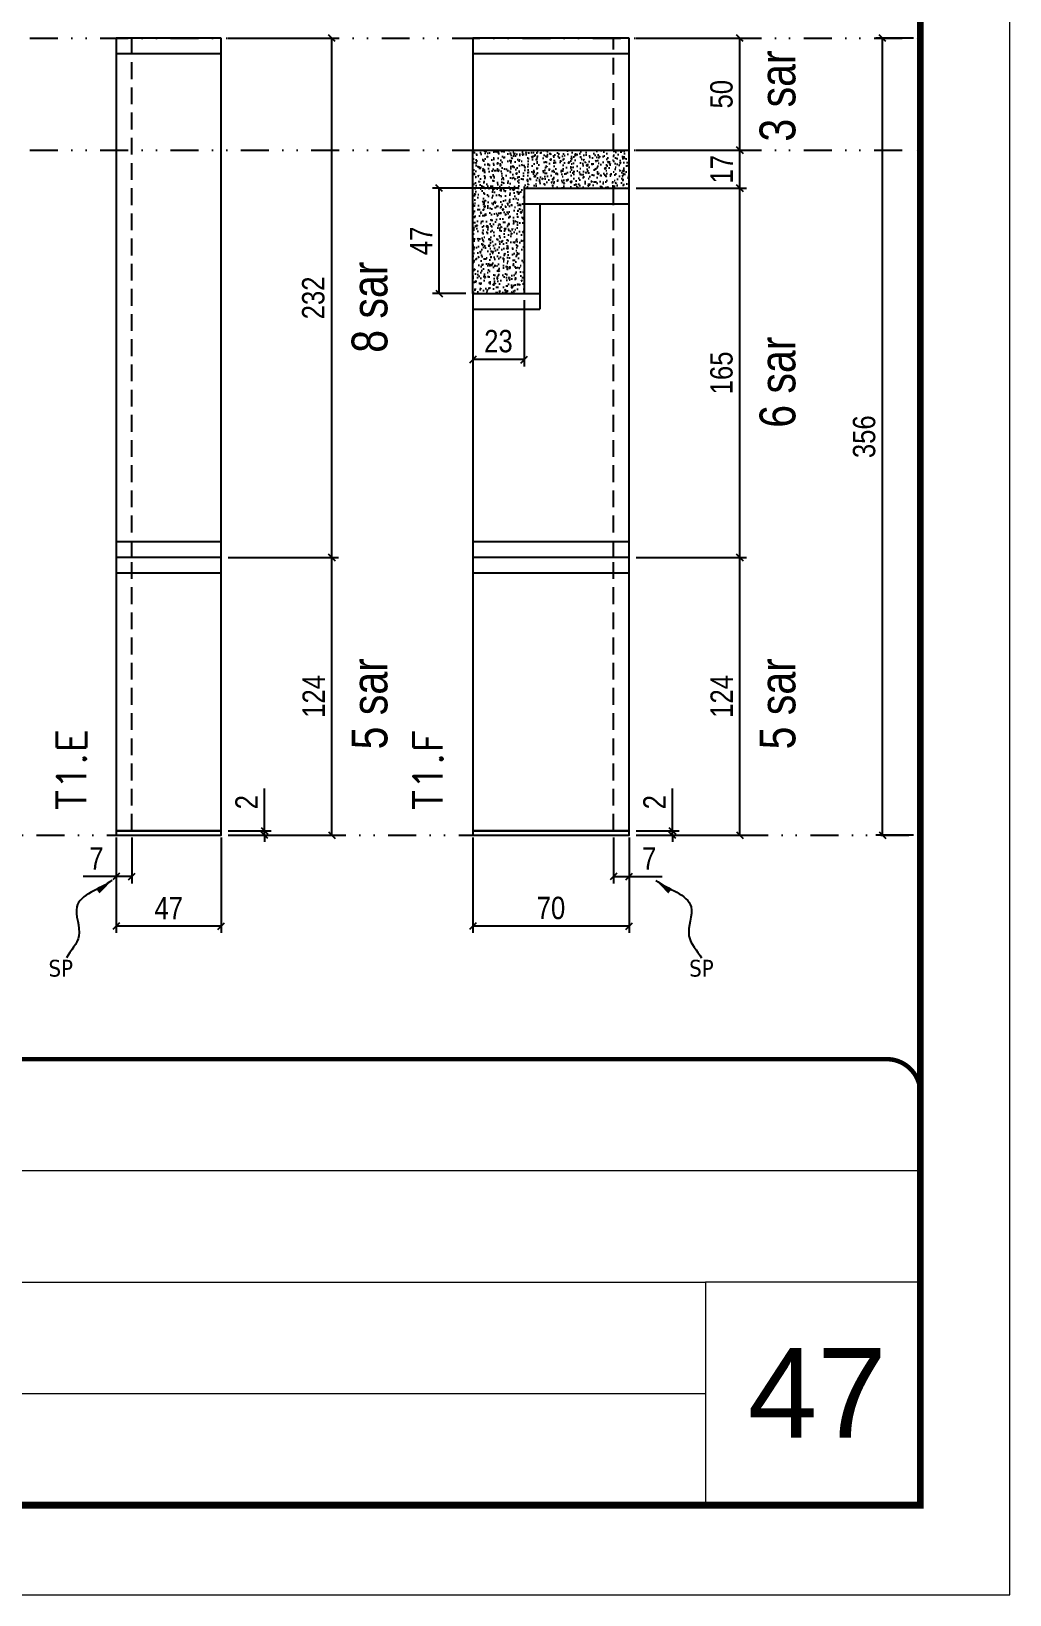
# Model space of a CAD drawing. Extents: x 14400 to 27878, y -21631 to 6985.
# Drawn here: x 18631 to 19068, y -6700 to -6001 of the extents above; entities that cross this region are included whole.
import ezdxf

# ---------------------------------------------------------------- set-up
doc = ezdxf.new("R2010")
doc.units = 0
for name, pattern in [('CONTINUO', [0]), ('DASHED', [0.75, 0.5, -0.25]), ('DIVIDE2', [0.625, 0.25, -0.125, 0, -0.125, 0, -0.125]), ('HIDDEN', [0.375, 0.25, -0.125])]:
    doc.linetypes.add(name, pattern=pattern)
for name, color, linetype, lineweight in [('CARIMBO', 255, 'Continuous', 9), ('Folhas', 255, 'Continuous', 9), ('SARRAFO DE PRESSAO', 251, 'DASHED', 9), ('Texto Seção', 7, 'Continuous', 15)]:
    doc.layers.add(name, color=color, linetype=linetype, lineweight=lineweight)
for name, color, linetype in [('COTA', 241, 'Continuous'), ('NOMENCLATURA', 7, 'Continuous'), ('Nível', 160, 'Continuous'), ('Painéis', 200, 'Continuous'), ('SARR_2.2x7', 40, 'Continuous'), ('Sarrafo de Pressão', 42, 'HIDDEN'), ('texto', 7, 'Continuous')]:
    doc.layers.add(name, color=color, linetype=linetype)
doc.styles.add('ARIAL', font='arial.ttf')
doc.styles.add('ARIAL_NARROW', font='ARIALN.TTF', dxfattribs={"height": 0.2})
doc.styles.add('COTA TECNICA', font='techl___.ttf', dxfattribs={"height": 10})
doc.styles.add('COTA TECNICA-50', font='techl___.ttf', dxfattribs={"height": 10})
doc.styles.add('REGUA-120', font='ROMANS.shx', dxfattribs={"height": 15})
doc.styles.get("Standard").update_dxf_attribs({"font": 'arial.ttf'})
doc.dimstyles.new('COTA PAINEL-50', dxfattribs={"dimtxt": 10, "dimasz": 3, "dimexe": 3, "dimexo": 3, "dimgap": 3, "dimtad": 1, "dimdec": 1, "dimzin": 12, "dimdsep": 46, "dimtxsty": 'COTA TECNICA-50', "dimblk1": 'OBLIQUE', "dimblk2": 'OBLIQUE', "dimsah": 1, "dimcen": 0.9, "dimclrd": 4, "dimclre": 4, "dimclrt": 240, "dimadec": 1, "dimazin": 3, "dimtfac": 1, "dimtdec": 1, "dimtmove": 0, "dimatfit": 3, "dimfxl": 1, "dimtolj": 1, "dimtzin": 12, "dimarcsym": 0})
doc.dimstyles.new('PAINEL', dxfattribs={"dimtxt": 10, "dimasz": 3, "dimexe": 3, "dimexo": 3, "dimgap": 3, "dimtad": 1, "dimdec": 1, "dimzin": 12, "dimdsep": 46, "dimtxsty": 'COTA TECNICA', "dimblk1": 'OBLIQUE', "dimblk2": 'OBLIQUE', "dimsah": 1, "dimcen": 0.9, "dimclrd": 4, "dimclre": 4, "dimclrt": 240, "dimadec": 1, "dimazin": 3, "dimtfac": 1, "dimtdec": 1, "dimtmove": 0, "dimatfit": 3, "dimfxl": 1, "dimtolj": 1, "dimtzin": 12, "dimarcsym": 0})
doc.dimstyles.get("Standard").update_dxf_attribs({"dimtxt": 0.18, "dimasz": 0.18, "dimexe": 0.18, "dimexo": 0.0625, "dimgap": 0.09, "dimtad": 0, "dimtih": 1, "dimtoh": 1, "dimdec": 4, "dimzin": 0, "dimdsep": 46, "dimtxsty": 'Standard', "dimcen": 0.09, "dimadec": 0, "dimazin": 0, "dimtfac": 1, "dimtdec": 4, "dimtofl": 0, "dimtmove": 0, "dimatfit": 3, "dimfxl": 1, "dimtolj": 1, "dimtzin": 0, "dimarcsym": 0})

# ---------------------------------------------------------------- blocks, each defined once
blk = doc.blocks.new('9999999999')
at = {"color": 30, "linetype": 'CONTINUO'}
for p, q in [((98564.56, 34379.64), (99583.98, 34379.64)), ((98564.56, 34329.83), (99487.98, 34329.83)), ((99583.98, 34329.83), (99487.98, 34329.83)), ((99487.98, 34329.83), (99487.98, 34230.21)), ((98564.56, 34280.02), (99487.98, 34280.02))]:
    blk.add_line(p, q, dxfattribs=at)
at = {"color": 30, "linetype": 'CONTINUO', "const_width": 2}
blk.add_lwpolyline([(99583.98, 34230.21), (99583.98, 34414.45, 0.414214), (99568.98, 34429.45), (98228.98, 34429.45, 0.414214), (98213.98, 34414.45), (98213.98, 34245.21, 0.414214), (98228.98, 34230.21), (99583.98, 34230.21)], format="xyb", dxfattribs=at)
at = {"layer": 'Folhas'}
blk.add_lwpolyline([(98138.98, 34190.21), (99623.98, 34190.21), (99623.98, 35240.21), (98138.98, 35240.21)], close=True, dxfattribs=at)
at = {"layer": 'Folhas', "color": 30, "const_width": 3}
blk.add_lwpolyline([(98213.98, 34230.21), (99583.98, 34230.21), (99583.98, 35200.21), (98213.98, 35200.21)], close=True, dxfattribs=at)
blk = doc.blocks.new('_Oblique')
at = {"color": 0, "linetype": 'ByBlock', "lineweight": -2}
blk.add_line((-0.5, -0.5), (0.5, 0.5), dxfattribs=at)
blk = doc.blocks.new('*D2331')
at = {"layer": 'COTA', "color": 4, "lineweight": -2, "transparency": 16777216}
for p, q in [((19025.47, -6004.32), (19008.63, -6004.32)), ((19011.63, -6360.32), (19011.63, -6004.32)), ((19025.47, -6360.32), (19008.63, -6360.32))]:
    blk.add_line(p, q, dxfattribs=at)
at = {"layer": 'Defpoints', "color": 0, "transparency": 16777216}
for p in [(19011.63, -6004.32), (19028.47, -6004.32), (19028.47, -6360.32)]:
    blk.add_point(p, dxfattribs=at)
at = {"layer": 'COTA', "color": 4, "lineweight": -2, "transparency": 16777216, "xscale": 3, "yscale": 3, "zscale": 3}
for p, rotation in [((19011.63, -6004.32), 90), ((19011.63, -6360.32), 270)]:
    blk.add_blockref('_Oblique', p, dxfattribs=dict(at, rotation=rotation))
at = {"layer": 'COTA', "color": 240, "transparency": 16777216, "insert": (19003.41, -6182.32), "char_height": 10, "attachment_point": 5, "rotation": 90, "style": 'COTA TECNICA'}
blk.add_mtext('\\A1;356', dxfattribs=at)
blk = doc.blocks.new('*D2369')
at = {"layer": 'COTA', "color": 4, "lineweight": -2, "transparency": 16777216}
for p, q in [((18669.01, -6361.32), (18669.01, -6403.99)), ((18716.01, -6361.32), (18716.01, -6403.99)), ((18716.01, -6400.99), (18669.01, -6400.99))]:
    blk.add_line(p, q, dxfattribs=at)
at = {"layer": 'Defpoints', "color": 0, "transparency": 16777216}
for p in [(18669.01, -6358.32), (18716.01, -6358.32), (18669.01, -6400.99)]:
    blk.add_point(p, dxfattribs=at)
at = {"layer": 'COTA', "color": 4, "lineweight": -2, "transparency": 16777216, "xscale": 3, "yscale": 3, "zscale": 3, "rotation": 180}
blk.add_blockref('_Oblique', (18669.01, -6400.99), dxfattribs=at)
at = {"layer": 'COTA', "color": 4, "lineweight": -2, "transparency": 16777216, "xscale": 3, "yscale": 3, "zscale": 3}
blk.add_blockref('_Oblique', (18716.01, -6400.99), dxfattribs=at)
at = {"layer": 'COTA', "color": 240, "transparency": 16777216, "insert": (18692.51, -6392.92), "char_height": 10, "attachment_point": 5, "style": 'COTA TECNICA'}
blk.add_mtext('\\A1;47', dxfattribs=at)
blk = doc.blocks.new('*D2370')
at = {"layer": 'COTA', "color": 4, "lineweight": -2, "transparency": 16777216}
for p, q in [((18676.01, -6361.32), (18676.01, -6381.83)), ((18669.01, -6363.32), (18669.01, -6381.83)), ((18669.01, -6378.83), (18654.28, -6378.83)), ((18676.01, -6378.83), (18669.01, -6378.83))]:
    blk.add_line(p, q, dxfattribs=at)
at = {"layer": 'Defpoints', "color": 0, "transparency": 16777216}
for p in [(18669.01, -6360.32), (18676.01, -6358.32), (18669.01, -6378.83)]:
    blk.add_point(p, dxfattribs=at)
at = {"layer": 'COTA', "color": 4, "lineweight": -2, "transparency": 16777216, "xscale": 3, "yscale": 3, "zscale": 3, "rotation": 180}
blk.add_blockref('_Oblique', (18669.01, -6378.83), dxfattribs=at)
at = {"layer": 'COTA', "color": 4, "lineweight": -2, "transparency": 16777216, "xscale": 3, "yscale": 3, "zscale": 3}
blk.add_blockref('_Oblique', (18676.01, -6378.83), dxfattribs=at)
at = {"layer": 'COTA', "color": 240, "transparency": 16777216, "insert": (18660.14, -6370.75), "char_height": 10, "attachment_point": 5, "style": 'COTA TECNICA-50'}
blk.add_mtext('\\A1;7', dxfattribs=at)
blk = doc.blocks.new('*D2374')
at = {"layer": 'COTA', "color": 4, "linetype": 'ByBlock', "lineweight": -2, "transparency": 16777216}
for p, q in [((18719.01, -6236.32), (18768.37, -6236.32)), ((18765.37, -6360.32), (18765.37, -6236.32)), ((18719.01, -6360.32), (18768.37, -6360.32))]:
    blk.add_line(p, q, dxfattribs=at)
at = {"layer": 'Defpoints', "color": 0, "linetype": 'ByBlock', "transparency": 16777216}
for p in [(18716.01, -6236.32), (18765.37, -6236.32), (18716.01, -6360.32)]:
    blk.add_point(p, dxfattribs=at)
at = {"layer": 'COTA', "color": 4, "linetype": 'ByBlock', "lineweight": -2, "transparency": 16777216, "xscale": 3, "yscale": 3, "zscale": 3}
for p, rotation in [((18765.37, -6236.32), 90), ((18765.37, -6360.32), 270)]:
    blk.add_blockref('_Oblique', p, dxfattribs=dict(at, rotation=rotation))
at = {"layer": 'COTA', "color": 240, "linetype": 'ByBlock', "transparency": 16777216, "insert": (18757.3, -6298.32), "char_height": 10, "attachment_point": 5, "rotation": 90, "style": 'COTA TECNICA'}
blk.add_mtext('\\A1;124', dxfattribs=at)
blk = doc.blocks.new('*D2371')
at = {"layer": 'COTA', "color": 4, "lineweight": -2, "transparency": 16777216}
for p, q in [((18735.27, -6358.32), (18735.27, -6339.51)), ((18719.01, -6358.32), (18738.27, -6358.32)), ((18719.01, -6360.32), (18738.27, -6360.32)), ((18735.27, -6360.32), (18735.27, -6358.32)), ((18735.27, -6360.32), (18735.27, -6363.32))]:
    blk.add_line(p, q, dxfattribs=at)
at = {"layer": 'Defpoints', "color": 0, "transparency": 16777216}
for p in [(18716.01, -6358.32), (18716.01, -6360.32), (18735.27, -6360.32)]:
    blk.add_point(p, dxfattribs=at)
at = {"layer": 'COTA', "color": 4, "lineweight": -2, "transparency": 16777216, "xscale": 3, "yscale": 3, "zscale": 3}
for p, rotation in [((18735.27, -6358.32), 270), ((18735.27, -6360.32), 90)]:
    blk.add_blockref('_Oblique', p, dxfattribs=dict(at, rotation=rotation))
at = {"layer": 'COTA', "color": 240, "transparency": 16777216, "insert": (18727.27, -6345.57), "char_height": 10, "attachment_point": 5, "rotation": 90, "style": 'COTA TECNICA-50'}
blk.add_mtext('\\A1;2', dxfattribs=at)
blk = doc.blocks.new('*D2372')
at = {"layer": 'COTA', "color": 4, "linetype": 'ByBlock', "lineweight": -2, "transparency": 16777216}
for p, q in [((18719.01, -6236.32), (18768.37, -6236.32)), ((18765.37, -6360.32), (18765.37, -6236.32)), ((18719.01, -6360.32), (18768.37, -6360.32))]:
    blk.add_line(p, q, dxfattribs=at)
at = {"layer": 'Defpoints', "color": 0, "linetype": 'ByBlock', "transparency": 16777216}
for p in [(18716.01, -6236.32), (18765.37, -6236.32), (18716.01, -6360.32)]:
    blk.add_point(p, dxfattribs=at)
at = {"layer": 'COTA', "color": 4, "linetype": 'ByBlock', "lineweight": -2, "transparency": 16777216, "xscale": 3, "yscale": 3, "zscale": 3}
for p, rotation in [((18765.37, -6236.32), 90), ((18765.37, -6360.32), 270)]:
    blk.add_blockref('_Oblique', p, dxfattribs=dict(at, rotation=rotation))
at = {"layer": 'COTA', "color": 240, "linetype": 'ByBlock', "transparency": 16777216, "insert": (18757.3, -6298.32), "char_height": 10, "attachment_point": 5, "rotation": 90, "style": 'COTA TECNICA'}
blk.add_mtext('\\A1;124', dxfattribs=at)
blk = doc.blocks.new('*D2373')
at = {"layer": 'COTA', "color": 4, "lineweight": -2, "transparency": 16777216}
for p, q in [((18719.01, -6004.32), (18768.37, -6004.32)), ((18765.37, -6236.32), (18765.37, -6004.32)), ((18719.01, -6236.32), (18768.37, -6236.32))]:
    blk.add_line(p, q, dxfattribs=at)
at = {"layer": 'Defpoints', "color": 0, "transparency": 16777216}
for p in [(18716.01, -6004.32), (18765.37, -6004.32), (18716.01, -6236.32)]:
    blk.add_point(p, dxfattribs=at)
at = {"layer": 'COTA', "color": 4, "lineweight": -2, "transparency": 16777216, "xscale": 3, "yscale": 3, "zscale": 3}
for p, rotation in [((18765.37, -6004.32), 90), ((18765.37, -6236.32), 270)]:
    blk.add_blockref('_Oblique', p, dxfattribs=dict(at, rotation=rotation))
at = {"layer": 'COTA', "color": 240, "transparency": 16777216, "insert": (18757.16, -6120.32), "char_height": 10, "attachment_point": 5, "rotation": 90, "style": 'COTA TECNICA'}
blk.add_mtext('\\A1;232', dxfattribs=at)
blk = doc.blocks.new('*D2375')
at = {"layer": 'COTA', "color": 4, "lineweight": -2, "transparency": 16777216}
for p, q in [((18828.39, -6361.32), (18828.39, -6403.99)), ((18898.39, -6361.32), (18898.39, -6403.99)), ((18898.39, -6400.99), (18828.39, -6400.99))]:
    blk.add_line(p, q, dxfattribs=at)
at = {"layer": 'Defpoints', "color": 0, "transparency": 16777216}
for p in [(18828.39, -6358.32), (18898.39, -6358.32), (18828.39, -6400.99)]:
    blk.add_point(p, dxfattribs=at)
at = {"layer": 'COTA', "color": 4, "lineweight": -2, "transparency": 16777216, "xscale": 3, "yscale": 3, "zscale": 3, "rotation": 180}
blk.add_blockref('_Oblique', (18828.39, -6400.99), dxfattribs=at)
at = {"layer": 'COTA', "color": 4, "lineweight": -2, "transparency": 16777216, "xscale": 3, "yscale": 3, "zscale": 3}
blk.add_blockref('_Oblique', (18898.39, -6400.99), dxfattribs=at)
at = {"layer": 'COTA', "color": 240, "transparency": 16777216, "insert": (18863.39, -6392.89), "char_height": 10, "attachment_point": 5, "style": 'COTA TECNICA'}
blk.add_mtext('\\A1;70', dxfattribs=at)
blk = doc.blocks.new('*D2376')
at = {"layer": 'COTA', "color": 4, "lineweight": -2, "transparency": 16777216}
for p, q in [((18891.39, -6361.32), (18891.39, -6381.83)), ((18898.39, -6363.32), (18898.39, -6381.83)), ((18891.39, -6378.83), (18898.39, -6378.83)), ((18898.39, -6378.83), (18913.12, -6378.83))]:
    blk.add_line(p, q, dxfattribs=at)
at = {"layer": 'Defpoints', "color": 0, "transparency": 16777216}
for p in [(18891.39, -6358.32), (18898.39, -6360.32), (18898.39, -6378.83)]:
    blk.add_point(p, dxfattribs=at)
at = {"layer": 'COTA', "color": 4, "lineweight": -2, "transparency": 16777216, "xscale": 3, "yscale": 3, "zscale": 3, "rotation": 180}
blk.add_blockref('_Oblique', (18891.39, -6378.83), dxfattribs=at)
at = {"layer": 'COTA', "color": 4, "lineweight": -2, "transparency": 16777216, "xscale": 3, "yscale": 3, "zscale": 3}
blk.add_blockref('_Oblique', (18898.39, -6378.83), dxfattribs=at)
at = {"layer": 'COTA', "color": 240, "transparency": 16777216, "insert": (18907.25, -6370.75), "char_height": 10, "attachment_point": 5, "style": 'COTA TECNICA-50'}
blk.add_mtext('\\A1;7', dxfattribs=at)
blk = doc.blocks.new('*D2380')
at = {"layer": 'COTA', "color": 4, "linetype": 'ByBlock', "lineweight": -2, "transparency": 16777216}
for p, q in [((18901.39, -6236.32), (18950.75, -6236.32)), ((18947.75, -6360.32), (18947.75, -6236.32)), ((18901.39, -6360.32), (18950.75, -6360.32))]:
    blk.add_line(p, q, dxfattribs=at)
at = {"layer": 'Defpoints', "color": 0, "linetype": 'ByBlock', "transparency": 16777216}
for p in [(18898.39, -6236.32), (18947.75, -6236.32), (18898.39, -6360.32)]:
    blk.add_point(p, dxfattribs=at)
at = {"layer": 'COTA', "color": 4, "linetype": 'ByBlock', "lineweight": -2, "transparency": 16777216, "xscale": 3, "yscale": 3, "zscale": 3}
for p, rotation in [((18947.75, -6236.32), 90), ((18947.75, -6360.32), 270)]:
    blk.add_blockref('_Oblique', p, dxfattribs=dict(at, rotation=rotation))
at = {"layer": 'COTA', "color": 240, "linetype": 'ByBlock', "transparency": 16777216, "insert": (18939.68, -6298.32), "char_height": 10, "attachment_point": 5, "rotation": 90, "style": 'COTA TECNICA'}
blk.add_mtext('\\A1;124', dxfattribs=at)
blk = doc.blocks.new('*D2377')
at = {"layer": 'COTA', "color": 4, "lineweight": -2, "transparency": 16777216}
for p, q in [((18917.64, -6358.32), (18917.64, -6339.51)), ((18901.39, -6358.32), (18920.64, -6358.32)), ((18901.39, -6360.32), (18920.64, -6360.32)), ((18917.64, -6360.32), (18917.64, -6358.32)), ((18917.64, -6360.32), (18917.64, -6363.32))]:
    blk.add_line(p, q, dxfattribs=at)
at = {"layer": 'Defpoints', "color": 0, "transparency": 16777216}
for p in [(18898.39, -6358.32), (18898.39, -6360.32), (18917.64, -6360.32)]:
    blk.add_point(p, dxfattribs=at)
at = {"layer": 'COTA', "color": 4, "lineweight": -2, "transparency": 16777216, "xscale": 3, "yscale": 3, "zscale": 3}
for p, rotation in [((18917.64, -6358.32), 270), ((18917.64, -6360.32), 90)]:
    blk.add_blockref('_Oblique', p, dxfattribs=dict(at, rotation=rotation))
at = {"layer": 'COTA', "color": 240, "transparency": 16777216, "insert": (18909.64, -6345.57), "char_height": 10, "attachment_point": 5, "rotation": 90, "style": 'COTA TECNICA-50'}
blk.add_mtext('\\A1;2', dxfattribs=at)
blk = doc.blocks.new('*D2378')
at = {"layer": 'COTA', "color": 4, "linetype": 'ByBlock', "lineweight": -2, "transparency": 16777216}
for p, q in [((18901.39, -6236.32), (18950.75, -6236.32)), ((18947.75, -6360.32), (18947.75, -6236.32)), ((18901.39, -6360.32), (18950.75, -6360.32))]:
    blk.add_line(p, q, dxfattribs=at)
at = {"layer": 'Defpoints', "color": 0, "linetype": 'ByBlock', "transparency": 16777216}
for p in [(18898.39, -6236.32), (18947.75, -6236.32), (18898.39, -6360.32)]:
    blk.add_point(p, dxfattribs=at)
at = {"layer": 'COTA', "color": 4, "linetype": 'ByBlock', "lineweight": -2, "transparency": 16777216, "xscale": 3, "yscale": 3, "zscale": 3}
for p, rotation in [((18947.75, -6236.32), 90), ((18947.75, -6360.32), 270)]:
    blk.add_blockref('_Oblique', p, dxfattribs=dict(at, rotation=rotation))
at = {"layer": 'COTA', "color": 240, "linetype": 'ByBlock', "transparency": 16777216, "insert": (18939.68, -6298.32), "char_height": 10, "attachment_point": 5, "rotation": 90, "style": 'COTA TECNICA'}
blk.add_mtext('\\A1;124', dxfattribs=at)
blk = doc.blocks.new('*D2379')
at = {"layer": 'COTA', "color": 4, "lineweight": -2, "transparency": 16777216}
for p, q in [((18901.39, -6071.32), (18950.75, -6071.32)), ((18947.75, -6236.32), (18947.75, -6071.32)), ((18901.39, -6236.32), (18950.75, -6236.32))]:
    blk.add_line(p, q, dxfattribs=at)
at = {"layer": 'Defpoints', "color": 0, "transparency": 16777216}
for p in [(18898.39, -6071.32), (18947.75, -6071.32), (18898.39, -6236.32)]:
    blk.add_point(p, dxfattribs=at)
at = {"layer": 'COTA', "color": 4, "lineweight": -2, "transparency": 16777216, "xscale": 3, "yscale": 3, "zscale": 3}
for p, rotation in [((18947.75, -6071.32), 90), ((18947.75, -6236.32), 270)]:
    blk.add_blockref('_Oblique', p, dxfattribs=dict(at, rotation=rotation))
at = {"layer": 'COTA', "color": 240, "transparency": 16777216, "insert": (18939.64, -6153.82), "char_height": 10, "attachment_point": 5, "rotation": 90, "style": 'COTA TECNICA'}
blk.add_mtext('\\A1;165', dxfattribs=at)
blk = doc.blocks.new('*D2381')
at = {"layer": 'COTA', "color": 4, "lineweight": -2, "transparency": 16777216}
for p, q in [((18848.39, -6071.32), (18810.43, -6071.32)), ((18813.43, -6118.32), (18813.43, -6071.32)), ((18825.39, -6118.32), (18810.43, -6118.32))]:
    blk.add_line(p, q, dxfattribs=at)
at = {"layer": 'Defpoints', "color": 0, "transparency": 16777216}
for p in [(18813.43, -6071.32), (18851.39, -6071.32), (18828.39, -6118.32)]:
    blk.add_point(p, dxfattribs=at)
at = {"layer": 'COTA', "color": 4, "lineweight": -2, "transparency": 16777216, "xscale": 3, "yscale": 3, "zscale": 3}
for p, rotation in [((18813.43, -6071.32), 90), ((18813.43, -6118.32), 270)]:
    blk.add_blockref('_Oblique', p, dxfattribs=dict(at, rotation=rotation))
at = {"layer": 'COTA', "color": 240, "transparency": 16777216, "insert": (18805.36, -6094.82), "char_height": 10, "attachment_point": 5, "rotation": 90, "style": 'COTA TECNICA'}
blk.add_mtext('\\A1;47', dxfattribs=at)
blk = doc.blocks.new('*D2382')
at = {"layer": 'COTA', "color": 4, "lineweight": -2, "transparency": 16777216}
for p, q in [((18901.39, -6054.32), (18950.75, -6054.32)), ((18947.75, -6071.32), (18947.75, -6054.32)), ((18901.39, -6071.32), (18950.75, -6071.32))]:
    blk.add_line(p, q, dxfattribs=at)
at = {"layer": 'Defpoints', "color": 0, "transparency": 16777216}
for p in [(18898.39, -6054.32), (18947.75, -6054.32), (18898.39, -6071.32)]:
    blk.add_point(p, dxfattribs=at)
at = {"layer": 'COTA', "color": 4, "lineweight": -2, "transparency": 16777216, "xscale": 3, "yscale": 3, "zscale": 3}
for p, rotation in [((18947.75, -6054.32), 90), ((18947.75, -6071.32), 270)]:
    blk.add_blockref('_Oblique', p, dxfattribs=dict(at, rotation=rotation))
at = {"layer": 'COTA', "color": 240, "transparency": 16777216, "insert": (18939.68, -6062.82), "char_height": 10, "attachment_point": 5, "rotation": 90, "style": 'COTA TECNICA'}
blk.add_mtext('\\A1;17', dxfattribs=at)
blk = doc.blocks.new('*D2383')
at = {"layer": 'COTA', "color": 4, "lineweight": -2, "transparency": 16777216}
for p, q in [((18901.39, -6004.32), (18950.75, -6004.32)), ((18947.75, -6054.32), (18947.75, -6004.32)), ((18901.39, -6054.32), (18950.75, -6054.32))]:
    blk.add_line(p, q, dxfattribs=at)
at = {"layer": 'Defpoints', "color": 0, "transparency": 16777216}
for p in [(18898.39, -6004.32), (18947.75, -6004.32), (18898.39, -6054.32)]:
    blk.add_point(p, dxfattribs=at)
at = {"layer": 'COTA', "color": 4, "lineweight": -2, "transparency": 16777216, "xscale": 3, "yscale": 3, "zscale": 3}
for p, rotation in [((18947.75, -6004.32), 90), ((18947.75, -6054.32), 270)]:
    blk.add_blockref('_Oblique', p, dxfattribs=dict(at, rotation=rotation))
at = {"layer": 'COTA', "color": 240, "transparency": 16777216, "insert": (18939.64, -6029.32), "char_height": 10, "attachment_point": 5, "rotation": 90, "style": 'COTA TECNICA'}
blk.add_mtext('\\A1;50', dxfattribs=at)
blk = doc.blocks.new('*D2384')
at = {"layer": 'COTA', "color": 4, "lineweight": -2, "transparency": 16777216}
for p, q in [((18828.39, -6121.32), (18828.39, -6150.9)), ((18851.39, -6121.32), (18851.39, -6150.9)), ((18851.39, -6147.9), (18828.39, -6147.9))]:
    blk.add_line(p, q, dxfattribs=at)
at = {"layer": 'Defpoints', "color": 0, "transparency": 16777216}
for p in [(18828.39, -6118.32), (18851.39, -6118.32), (18828.39, -6147.9)]:
    blk.add_point(p, dxfattribs=at)
at = {"layer": 'COTA', "color": 4, "lineweight": -2, "transparency": 16777216, "xscale": 3, "yscale": 3, "zscale": 3, "rotation": 180}
blk.add_blockref('_Oblique', (18828.39, -6147.9), dxfattribs=at)
at = {"layer": 'COTA', "color": 4, "lineweight": -2, "transparency": 16777216, "xscale": 3, "yscale": 3, "zscale": 3}
blk.add_blockref('_Oblique', (18851.39, -6147.9), dxfattribs=at)
at = {"layer": 'COTA', "color": 240, "transparency": 16777216, "insert": (18839.89, -6139.68), "char_height": 10, "attachment_point": 5, "style": 'COTA TECNICA'}
blk.add_mtext('\\A1;23', dxfattribs=at)

msp = doc.modelspace()

# ---------------------------------------------------------------- hatches: boundary and pattern name
at = {"layer": 'COTA'}
h = msp.add_hatch(dxfattribs=at)
h.set_pattern_fill('AR-CONC', color=256, scale=0.03)
h.set_pattern_definition([(50, (-33.44, 0), (5.4655401, -0.4781726), [0.5715, -6.2865]), (355, (-33.44, 0), (-1.0573026, 5.7317054), [0.4572, -5.0292175]), (100.451445, (-32.9847, -0.04), (4.4082374, 5.2535326), [0.4857003, -5.3427073]), (46.1842, (-33.44, 1.524), (8.1323712, -1.2612698), [0.85725, -9.42975]), (96.635558, (-32.7625, 1.419), (7.122124, 7.4227837), [0.7285507, -8.0140682]), (351.18415, (-33.44, 1.524), (7.122124, 7.4227837), [0.685799, -7.543792]), (21, (-32.678, 1.143), (4.5484317, -3.0679559), [0.5715, -6.2865]), (326, (-32.678, 1.143), (1.8540609, 5.525639), [0.4572, -5.0292]), (71.451445, (-32.299, 0.8873), (6.4024926, 2.457683), [0.4857003, -5.3426981]), (37.5, (-33.4402, 0), (0.0926581, 2.53665117), [0, -4.96824, 0, -5.1054, 0, -5.04825]), (7.5, (-33.4402, 0), (2.00458988, 3.00541724), [0, -2.91084, 0, -4.85394, 0, -1.92405]), (327.5, (-35.1395, 0), (4.06771786, -0.17186232), [0, -1.905, 0, -5.9436, 0, -7.8867]), (317.5, (-35.9015, 0), (4.44387544, 0.7627947), [0, -2.4765, 0, -3.94716, 0, -5.6007])])
h.paths.add_polyline_path([(18828.387, -6118.316), (18851.387, -6118.316), (18851.387, -6071.316), (18898.387, -6071.316), (18898.387, -6054.316), (18828.387, -6054.316)])

# ---------------------------------------------------------------- linework, layer by layer
for p, q in [((18828.387, -6118.316), (18828.387, -6054.316)), ((18898.387, -6071.316), (18898.387, -6054.316)), ((18851.387, -6118.316), (18858.387, -6118.316)), ((18858.387, -6118.316), (18858.387, -6125.316))]:
    msp.add_line(p, q, dxfattribs=at)
at = {"layer": 'Nível', "color": 4, "linetype": 'DIVIDE2', "ltscale": 50}
for p, q in [((18001.451, -6004.316), (19028.467, -6004.316)), ((18001.451, -6054.316), (19028.467, -6054.316)), ((17658.467, -6360.316), (19028.467, -6360.316))]:
    msp.add_line(p, q, dxfattribs=at)
at = {"layer": 'Painéis'}
for p, q in [((18669.007, -6004.316), (18669.007, -6358.316)), ((18716.007, -6004.316), (18669.007, -6004.316)), ((18716.007, -6358.316), (18716.007, -6004.316)), ((18828.387, -6004.316), (18828.387, -6054.316)), ((18898.387, -6004.316), (18828.387, -6004.316)), ((18898.387, -6054.316), (18898.387, -6004.316)), ((18828.387, -6054.316), (18898.387, -6054.316)), ((18851.387, -6071.316), (18898.387, -6071.316)), ((18851.387, -6071.316), (18851.387, -6118.316)), ((18898.387, -6358.316), (18898.387, -6071.316)), ((18828.387, -6118.316), (18851.387, -6118.316)), ((18828.387, -6118.316), (18828.387, -6358.316)), ((18716.007, -6236.316), (18669.007, -6236.316)), ((18898.387, -6236.316), (18828.387, -6236.316)), ((18669.007, -6358.316), (18716.007, -6358.316)), ((18828.387, -6358.316), (18898.387, -6358.316))]:
    msp.add_line(p, q, dxfattribs=at)
for points in [[(18716.007, -6358.316), (18669.007, -6358.316), (18669.007, -6360.316), (18716.007, -6360.316)], [(18898.387, -6358.316), (18828.387, -6358.316), (18828.387, -6360.316), (18898.387, -6360.316)]]:
    msp.add_lwpolyline(points, close=True, dxfattribs=at)
at = {"layer": 'SARR_2.2x7'}
for p, q in [((18716.007, -6011.316), (18669.007, -6011.316)), ((18898.387, -6011.316), (18828.387, -6011.316)), ((18851.387, -6078.316), (18898.387, -6078.316)), ((18858.387, -6078.316), (18858.387, -6118.316)), ((18828.387, -6125.316), (18858.387, -6125.316)), ((18716.007, -6229.316), (18669.007, -6229.316)), ((18898.387, -6229.316), (18828.387, -6229.316)), ((18716.007, -6243.316), (18669.007, -6243.316)), ((18898.387, -6243.316), (18828.387, -6243.316))]:
    msp.add_line(p, q, dxfattribs=at)
at = {"layer": 'Sarrafo de Pressão', "ltscale": 30}
for p, q in [((18676.007, -6236.316), (18676.007, -6004.316)), ((18891.387, -6054.316), (18891.387, -6004.316)), ((18891.387, -6236.316), (18891.387, -6071.316)), ((18676.007, -6358.316), (18676.007, -6236.316)), ((18891.387, -6358.316), (18891.387, -6236.316))]:
    msp.add_line(p, q, dxfattribs=at)

# ---------------------------------------------------------------- block references
at = {"layer": 'SARRAFO DE PRESSAO', "color": 6, "linetype": 'ByBlock'}
msp.add_blockref('9999999999', (-80555.511, -40889.804), dxfattribs=at)

# ---------------------------------------------------------------- texts
at = {"layer": 'CARIMBO', "style": 'ARIAL'}
msp.add_text('47', height=40, dxfattribs=at).set_placement((18951.328, -6629.455))
at = {"layer": 'NOMENCLATURA', "style": 'ARIAL_NARROW'}
for s, p in [('3 sar', (18972.63, -6050.489)), ('8 sar', (18790.25, -6144.82)), ('6 sar', (18972.63, -6178.32)), ('5 sar', (18790.25, -6321.992)), ('5 sar', (18972.63, -6321.992))]:
    msp.add_text(s, height=16, rotation=90, dxfattribs=at).set_placement(p)
at = {"layer": 'texto', "color": 0, "char_height": 7.5, "attachment_point": 5}
for insert in [(18644.23, -6419.807), (18930.634, -6419.807)]:
    msp.add_mtext('{\\fTahoma|b0|i0|c0|p34;\\C4;SP}', dxfattribs=dict(at, insert=insert))
at = {"layer": 'Texto Seção', "char_height": 13, "width": 285.32988, "attachment_point": 7, "rotation": 90, "style": 'REGUA-120'}
for s, insert in [('T1.E', (18655.537, -6349.064)), ('T1.F', (18814.916, -6349.064))]:
    msp.add_mtext(s, dxfattribs=dict(at, insert=insert))

# ---------------------------------------------------------------- dimensions: what is measured, and where the dimension line sits
at = {"layer": 'COTA'}
for base, p1, p2, angle, dimstyle, picture, middle in [((18765.374, -6004.316), (18716.007, -6236.316), (18716.007, -6004.316), 90, 'PAINEL', '*D2373', (18757.155, -6120.316)), ((18947.754, -6004.316), (18898.387, -6054.316), (18898.387, -6004.316), 90, 'PAINEL', '*D2383', (18939.644, -6029.316)), ((19011.632, -6004.316), (19028.467, -6360.316), (19028.467, -6004.316), 90, 'PAINEL', '*D2331', (19003.413, -6182.316)), ((18947.754, -6054.316), (18898.387, -6071.316), (18898.387, -6054.316), 90, 'PAINEL', '*D2382', (18939.681, -6062.816)), ((18813.431, -6071.316), (18828.387, -6118.316), (18851.387, -6071.316), 90, 'PAINEL', '*D2381', (18805.357, -6094.816)), ((18947.754, -6071.316), (18898.387, -6236.316), (18898.387, -6071.316), 90, 'PAINEL', '*D2379', (18939.644, -6153.816)), ((18669.007, -6378.826), (18676.007, -6358.316), (18669.007, -6360.316), 180, 'COTA PAINEL-50', '*D2370', (18660.142, -6370.753))]:
    dim = msp.add_linear_dim(base=base, p1=p1, p2=p2, angle=angle, dimstyle=dimstyle, dxfattribs=at)
    dim.commit()
    dim.dimension.update_dxf_attribs({"geometry": picture, "text_midpoint": middle})
for base, p1, p2, dimstyle, picture, middle in [((18828.387, -6147.899), (18851.387, -6118.316), (18828.387, -6118.316), 'PAINEL', '*D2384', (18839.887, -6139.679)), ((18898.387, -6378.826), (18891.387, -6358.316), (18898.387, -6360.316), 'COTA PAINEL-50', '*D2376', (18907.252, -6370.753))]:
    dim = msp.add_linear_dim(base=base, p1=p1, p2=p2, dimstyle=dimstyle, dxfattribs=at)
    dim.commit()
    dim.dimension.update_dxf_attribs({"geometry": picture, "text_midpoint": middle})
at = {"layer": 'COTA', "linetype": 'ByBlock'}
for p1, p2, picture, middle in [((18716.007, -6360.316), (18716.007, -6236.316), '*D2374', (18757.301, -6298.316)), ((18716.007, -6360.316), (18716.007, -6236.316), '*D2372', (18757.301, -6298.316)), ((18898.387, -6360.316), (18898.387, -6236.316), '*D2380', (18939.681, -6298.316)), ((18898.387, -6360.316), (18898.387, -6236.316), '*D2378', (18939.681, -6298.316))]:
    dim = msp.add_aligned_dim(p1=p1, p2=p2, distance=-49.367, dimstyle='PAINEL', dxfattribs=at)
    dim.commit()
    dim.dimension.update_dxf_attribs({"geometry": picture, "text_midpoint": middle})
at = {"layer": 'COTA'}
for base, p1, p2, picture, middle in [((18735.265, -6360.316), (18716.007, -6358.316), (18716.007, -6360.316), '*D2371', (18735.265, -6345.569)), ((18917.645, -6360.316), (18898.387, -6358.316), (18898.387, -6360.316), '*D2377', (18917.645, -6345.569))]:
    dim = msp.add_linear_dim(base=base, p1=p1, p2=p2, angle=90, dimstyle='COTA PAINEL-50', dxfattribs=at)
    dim.commit()
    dim.dimension.update_dxf_attribs({"geometry": picture, "text_midpoint": middle, "dimtype": 160})
for base, p1, p2, picture, middle in [((18669.007, -6400.994), (18716.007, -6358.316), (18669.007, -6358.316), '*D2369', (18692.507, -6392.921)), ((18828.387, -6400.994), (18898.387, -6358.316), (18828.387, -6358.316), '*D2375', (18863.387, -6392.891))]:
    dim = msp.add_linear_dim(base=base, p1=p1, p2=p2, angle=180, dimstyle='PAINEL', override={"dimarcsym": 2}, dxfattribs=at)
    dim.commit()
    dim.dimension.update_dxf_attribs({"geometry": picture, "text_midpoint": middle})

# ---------------------------------------------------------------- leaders
at = {"layer": 'COTA', "path_type": 1}
for points in [[(18667.178, -6380.496), (18651.393, -6392.332), (18652.318, -6405.338), (18646.765, -6415.12)], [(18910.216, -6380.496), (18926.001, -6392.332), (18925.076, -6405.338), (18930.628, -6415.12)]]:
    msp.add_leader(points, dimstyle='Standard', override={"dimasz": 8}, dxfattribs=at)

doc.saveas('drawing.dxf')
